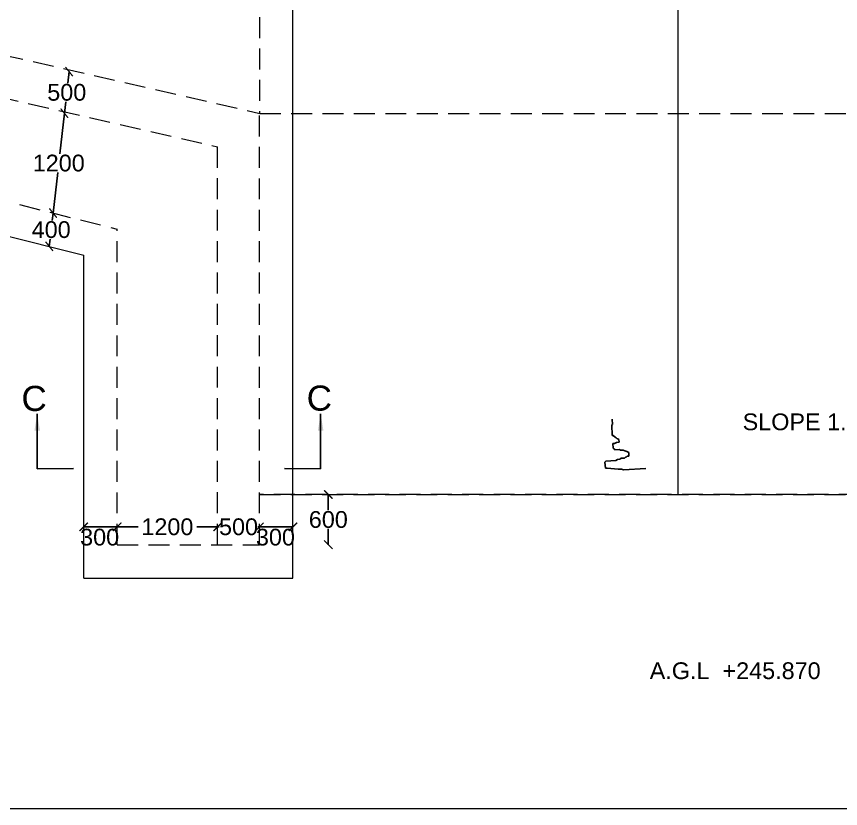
# Model space of a CAD drawing. Header units: feet. Extents: x 231797 to 1357550, y -93095 to 44152.
# Drawn here: x 243316 to 243414.4, y 17250.6 to 17345.2 of the extents above; entities that cross this region are included whole.
import ezdxf

# ---------------------------------------------------------------- set-up
doc = ezdxf.new("R2010")
doc.units = ezdxf.units.FT
doc.header["$LTSCALE"] = 2
doc.header["$MEASUREMENT"] = 0
doc.linetypes.add('DASHED', pattern=[0.75, 0.5, -0.25])
doc.styles.get("Standard").update_dxf_attribs({"font": 'arial.ttf'})
doc.dimstyles.new('100 sc', dxfattribs={"dimtxt": 2, "dimasz": 2, "dimexe": 1.25, "dimexo": 0.625, "dimgap": 0.5, "dimtad": 0, "dimtih": 1, "dimtoh": 1, "dimdec": 0, "dimlfac": 100, "dimtxsty": 'Standard', "dimblk": 'ARCHTICK', "dimcen": 2.5, "dimse1": 1, "dimse2": 1, "dimclrd": 256, "dimclrt": 256, "dimadec": 0, "dimazin": 0, "dimtfac": 1, "dimtdec": 0, "dimtmove": 0, "dimatfit": 3, "dimfxl": 1, "dimarcsym": 0})
doc.dimstyles.new('200SC', dxfattribs={"dimtxt": 2, "dimasz": 1, "dimexe": 0.18, "dimexo": 0.0625, "dimgap": 0.09, "dimtad": 0, "dimtih": 1, "dimtoh": 1, "dimdec": 0, "dimlfac": 200, "dimzin": 0, "dimdsep": 46, "dimtxsty": 'Standard', "dimblk": 'ARCHTICK', "dimcen": 0.09, "dimse1": 1, "dimse2": 1, "dimclrd": 256, "dimclre": 5, "dimclrt": 256, "dimadec": 0, "dimazin": 0, "dimtfac": 1, "dimtdec": 0, "dimtofl": 0, "dimtmove": 0, "dimatfit": 3, "dimfxl": 1, "dimtolj": 1, "dimtzin": 0, "dimarcsym": 0})

# ---------------------------------------------------------------- blocks, each defined once
blk = doc.blocks.new('A$C717C14BF')
for p, q in [((0, 14.57), (6.64, 14.98)), ((6.64, 14.98), (7.19, 14.74)), ((7.19, 14.74), (8.25, 14.81)), ((8.25, 14.81), (11.47, 14.47)), ((11.87, 12.36), (8.94, 12.19)), ((11.47, 14.47), (12, 14.5)), ((12.12, 12.65), (11.87, 12.36)), ((12, 14.5), (12.12, 12.65)), ((5.56, 10.92), (5.02, 10.88)), ((5.02, 10.88), (5.09, 9.82)), ((5.09, 9.82), (5.64, 9.59)), ((5.8, 11.2), (5.56, 10.92)), ((6.07, 11.21), (5.8, 11.2)), ((6.32, 11.49), (6.07, 11.21)), ((7.38, 11.56), (6.32, 11.49)), ((7.63, 11.84), (7.38, 11.56)), ((8.43, 11.89), (7.63, 11.84)), ((8.94, 12.19), (8.43, 11.89)), ((5.64, 9.59), (6.18, 9.36)), ((6.18, 9.36), (6.73, 9.12)), ((6.73, 9.12), (7.53, 9.17)), ((7.53, 9.17), (7.81, 8.92)), ((7.81, 8.92), (9.14, 9)), ((9.14, 9), (9.42, 8.75)), ((9.42, 8.75), (9.7, 8.51)), ((9.7, 8.51), (9.78, 7.18)), ((8.74, 6.85), (7.94, 6.8)), ((7.94, 6.8), (7.99, 6)), ((7.99, 6), (8.27, 5.76)), ((8.27, 5.76), (8.53, 5.77)), ((8.53, 5.77), (8.82, 5.52)), ((9.25, 7.15), (8.74, 6.85)), ((8.82, 5.52), (9.1, 5.27)), ((9.1, 5.27), (9.66, 4.78)), ((9.78, 7.18), (9.25, 7.15)), ((9.66, 4.78), (9.93, 4.79)), ((9.93, 4.79), (10.12, 1.61)), ((10.12, 1.61), (9.86, 1.59)), ((9.86, 1.59), (9.95, 0))]:
    blk.add_line(p, q)
blk = doc.blocks.new('_ArchTick')
at = {"color": 0, "linetype": 'ByBlock', "const_width": 0.15}
blk.add_lwpolyline([(-0.5, -0.5), (0.5, 0.5)], dxfattribs=at)
blk = doc.blocks.new('*D220')
at = {"linetype": 'DASHED', "lineweight": -2, "ltscale": 2.5, "transparency": 16777216}
for p, q in [((243327.985, 17284.231), (243331.006, 17284.231)), ((243339.985, 17284.231), (243336.964, 17284.231))]:
    blk.add_line(p, q, dxfattribs=at)
at = {"layer": 'Defpoints', "color": 0, "linetype": 'DASHED', "ltscale": 2.5, "transparency": 16777216}
for p in [(243339.985, 17284.231), (243327.985, 17282.101), (243339.985, 17279.101)]:
    blk.add_point(p, dxfattribs=at)
at = {"linetype": 'DASHED', "lineweight": -2, "ltscale": 2.5, "transparency": 16777216, "rotation": 180}
blk.add_blockref('_ArchTick', (243327.985, 17284.231), dxfattribs=at)
at = {"linetype": 'DASHED', "lineweight": -2, "ltscale": 2.5, "transparency": 16777216}
blk.add_blockref('_ArchTick', (243339.985, 17284.231), dxfattribs=at)
at = {"linetype": 'DASHED', "lineweight": 13, "ltscale": 2.5, "transparency": 16777216, "insert": (243333.985, 17284.231), "char_height": 2, "attachment_point": 5}
blk.add_mtext('\\A1;1200', dxfattribs=at)
blk = doc.blocks.new('*D226')
at = {"lineweight": -2, "ltscale": 0.25, "transparency": 16777216}
for p, q in [((243353.212, 17288.101), (243353.212, 17286.212)), ((243353.212, 17282.101), (243353.212, 17283.99))]:
    blk.add_line(p, q, dxfattribs=at)
at = {"layer": 'Defpoints', "color": 0, "ltscale": 0.25, "transparency": 16777216}
for p in [(243344.985, 17288.101), (243344.985, 17282.101), (243353.212, 17282.101)]:
    blk.add_point(p, dxfattribs=at)
at = {"lineweight": -2, "ltscale": 0.25, "transparency": 16777216}
for p, rotation in [((243353.212, 17288.101), 90), ((243353.212, 17282.101), 270)]:
    blk.add_blockref('_ArchTick', p, dxfattribs=dict(at, rotation=rotation))
at = {"lineweight": 13, "ltscale": 0.25, "transparency": 16777216, "insert": (243353.212, 17285.101), "char_height": 2, "attachment_point": 5}
blk.add_mtext('\\A1;600', dxfattribs=at)
blk = doc.blocks.new('*D227')
at = {"lineweight": -2, "ltscale": 0.25, "transparency": 16777216}
for p, q in [((243339.985, 17284.231), (243340.189, 17284.231)), ((243344.985, 17284.231), (243344.781, 17284.231))]:
    blk.add_line(p, q, dxfattribs=at)
at = {"layer": 'Defpoints', "color": 0, "ltscale": 0.25, "transparency": 16777216}
for p in [(243339.985, 17284.231), (243344.985, 17284.231), (243344.985, 17284.231)]:
    blk.add_point(p, dxfattribs=at)
at = {"lineweight": -2, "ltscale": 0.25, "transparency": 16777216, "rotation": 180}
blk.add_blockref('_ArchTick', (243339.985, 17284.231), dxfattribs=at)
at = {"lineweight": -2, "ltscale": 0.25, "transparency": 16777216}
blk.add_blockref('_ArchTick', (243344.985, 17284.231), dxfattribs=at)
at = {"lineweight": 13, "ltscale": 0.25, "transparency": 16777216, "insert": (243342.485, 17284.231), "char_height": 2, "attachment_point": 5}
blk.add_mtext('\\A1;500', dxfattribs=at)
blk = doc.blocks.new('*D233')
at = {"lineweight": -2, "ltscale": 0.25, "transparency": 16777216}
for p, q in [((243321.681, 17333.627), (243321.131, 17328.777)), ((243320.329, 17321.704), (243320.879, 17326.554))]:
    blk.add_line(p, q, dxfattribs=at)
at = {"layer": 'Defpoints', "color": 0, "ltscale": 0.25, "transparency": 16777216}
for p in [(243321.681, 17333.627), (243320.329, 17321.704), (243320.329, 17321.704)]:
    blk.add_point(p, dxfattribs=at)
at = {"lineweight": -2, "ltscale": 0.25, "transparency": 16777216}
for p, rotation in [((243321.681, 17333.627), 83.52988296590556), ((243320.329, 17321.704), 263.5298829659056)]:
    blk.add_blockref('_ArchTick', p, dxfattribs=dict(at, rotation=rotation))
at = {"lineweight": 13, "ltscale": 0.25, "transparency": 16777216, "insert": (243321.005, 17327.666), "char_height": 2, "attachment_point": 5}
blk.add_mtext('\\A1;1200', dxfattribs=at)
blk = doc.blocks.new('*D234')
at = {"lineweight": -2, "ltscale": 0.25, "transparency": 16777216}
for p, q in [((243320.329, 17321.704), (243320.23, 17320.828)), ((243319.878, 17317.729), (243319.978, 17318.605))]:
    blk.add_line(p, q, dxfattribs=at)
at = {"layer": 'Defpoints', "color": 0, "ltscale": 0.25, "transparency": 16777216}
for p in [(243320.329, 17321.704), (243319.878, 17317.729), (243319.878, 17317.729)]:
    blk.add_point(p, dxfattribs=at)
at = {"lineweight": -2, "ltscale": 0.25, "transparency": 16777216}
for p, rotation in [((243320.329, 17321.704), 83.52988296603971), ((243319.878, 17317.729), 263.5298829660397)]:
    blk.add_blockref('_ArchTick', p, dxfattribs=dict(at, rotation=rotation))
at = {"lineweight": 13, "ltscale": 0.25, "transparency": 16777216, "insert": (243320.104, 17319.717), "char_height": 2, "attachment_point": 5}
blk.add_mtext('\\A1;400', dxfattribs=at)
blk = doc.blocks.new('*D235')
at = {"lineweight": -2, "ltscale": 0.25, "transparency": 16777216}
for p, q in [((243322.245, 17338.596), (243322.089, 17337.223)), ((243321.681, 17333.627), (243321.837, 17335))]:
    blk.add_line(p, q, dxfattribs=at)
at = {"layer": 'Defpoints', "color": 0, "ltscale": 0.25, "transparency": 16777216}
for p in [(243322.245, 17338.596), (243322.245, 17338.596), (243321.681, 17333.627)]:
    blk.add_point(p, dxfattribs=at)
at = {"lineweight": -2, "ltscale": 0.25, "transparency": 16777216}
for p, rotation in [((243322.245, 17338.596), 83.52988296612608), ((243321.681, 17333.627), 263.5298829661261)]:
    blk.add_blockref('_ArchTick', p, dxfattribs=dict(at, rotation=rotation))
at = {"lineweight": 13, "ltscale": 0.25, "transparency": 16777216, "insert": (243321.963, 17336.111), "char_height": 2, "attachment_point": 5}
blk.add_mtext('\\A1;500', dxfattribs=at)

msp = doc.modelspace()

# ---------------------------------------------------------------- linework, layer by layer
at = {"color": 7, "linetype": 'DASHED', "lineweight": 13, "ltscale": 2.5}
for p, q in [((243344.9853, 17450.1104), (243344.9853, 17333.6104)), ((243314.2795, 17340.6198), (243345.0266, 17333.6104)), ((243313.7168, 17335.6198), (243339.9853, 17329.6314)), ((243344.9853, 17282.101), (243344.9853, 17333.6104)), ((243345.0266, 17333.6104), (243446.7201, 17333.6104)), ((243339.9853, 17282.1104), (243339.9853, 17329.6314)), ((243312.6727, 17323.6198), (243327.9853, 17319.7878)), ((243327.9853, 17282.101), (243327.9853, 17319.7878)), ((243446.7201, 17288.101), (243344.9853, 17288.101)), ((243344.9853, 17288.101), (243446.7201, 17288.101)), ((243327.9853, 17282.101), (243344.9853, 17282.101))]:
    msp.add_line(p, q, dxfattribs=at)
at = {"color": 7, "lineweight": 13, "ltscale": 0.25}
for p, q in [((243394.9853, 17444.1104), (243394.9853, 17288.101)), ((243348.9853, 17278.101), (243348.9853, 17366.1104)), ((243312.1798, 17319.6198), (243323.9853, 17316.6655)), ((243323.9853, 17278.101), (243323.9853, 17316.6655)), ((243323.9853, 17278.101), (243348.9853, 17278.101)), ((243078.6617, 17250.5963), (243447.6464, 17250.5963))]:
    msp.add_line(p, q, dxfattribs=at)

# ---------------------------------------------------------------- block references
at = {"color": 7, "lineweight": 13, "xscale": 0.403450272831833, "yscale": 0.403450272831833, "zscale": 0.403450272831833, "rotation": 180}
msp.add_blockref('A$C717C14BF', (243391.1499, 17297.0804), dxfattribs=at)

# ---------------------------------------------------------------- texts
at = {"color": 7, "lineweight": 13}
for p in [(243316.551, 17298.0691), (243350.6239, 17298.1081)]:
    msp.add_text('C', height=3, dxfattribs=at).set_placement(p)
at = {"color": 7, "lineweight": 13, "char_height": 2, "attachment_point": 5}
for s, insert in [('SLOPE 1.5:1', (243410.8662, 17296.7599)), ('A.G.L  +245.870', (243401.821, 17267.0382))]:
    msp.add_mtext(s, dxfattribs=dict(at, insert=insert))

# ---------------------------------------------------------------- dimensions: what is measured, and where the dimension line sits
at = {"color": 7, "lineweight": 13, "ltscale": 0.25}
for p1, p2, picture, middle in [((243321.6812, 17333.6274), (243322.2446, 17338.5955), '*D235', (243321.9629, 17336.1115)), ((243321.6812, 17333.6274), (243320.329, 17321.7038), '*D233', (243321.0051, 17327.6656)), ((243320.329, 17321.7038), (243319.8782, 17317.7293), '*D234', (243320.1036, 17319.7166))]:
    dim = msp.add_aligned_dim(p1=p1, p2=p2, distance=0, dimstyle='200SC', override={"dimlfac": 100}, dxfattribs=at)
    dim.commit()
    dim.dimension.update_dxf_attribs({"geometry": picture, "text_midpoint": middle})
dim = msp.add_linear_dim(base=(243353.2122, 17282.101), p1=(243344.9853, 17288.101), p2=(243344.9853, 17282.101), angle=270, text='600', dimstyle='200SC', dxfattribs=at)
dim.commit()
dim.dimension.update_dxf_attribs({"geometry": '*D226', "text_midpoint": (243353.2122, 17285.101)})
at = {"color": 7, "linetype": 'DASHED', "lineweight": 13, "ltscale": 2.5}
dim = msp.add_linear_dim(base=(243339.9853, 17284.2312), p1=(243327.9853, 17282.101), p2=(243339.9853, 17279.101), text='1200', dimstyle='200SC', dxfattribs=at)
dim.commit()
dim.dimension.update_dxf_attribs({"geometry": '*D220', "text_midpoint": (243333.9853, 17284.2312)})
at = {"color": 7, "lineweight": 13, "ltscale": 0.25}
dim = msp.add_linear_dim(base=(243344.9853, 17284.2312), p1=(243339.9853, 17284.2312), p2=(243344.9853, 17284.2312), text='500', dimstyle='200SC', dxfattribs=at)
dim.commit()
dim.dimension.update_dxf_attribs({"geometry": '*D227', "text_midpoint": (243342.4853, 17284.2312)})
for base, p1, p2, location in [((243327.9853, 17284.2312), (243323.9853, 17284.2312), (243327.9853, 17284.2312), (243325.8929, 17282.9944)), ((243348.9853, 17284.2312), (243344.9853, 17284.2312), (243348.9853, 17284.2312), (243346.8929, 17282.9944))]:
    msp.add_linear_dim(base=base, p1=p1, p2=p2, location=location, text='300', dimstyle='200SC', override={"dimtmove": 2}, dxfattribs=at).render()

# ---------------------------------------------------------------- leaders
for points in [[(243318.4337, 17297.728), (243318.4337, 17291.1803), (243322.7553, 17291.1813)], [(243352.2969, 17297.728), (243352.2969, 17291.1803), (243347.9753, 17291.1813)]]:
    msp.add_leader(points, dimstyle='100 sc', override={"dimgap": 0.5, "dimtad": 0}, dxfattribs=at)

doc.saveas('drawing.dxf')
